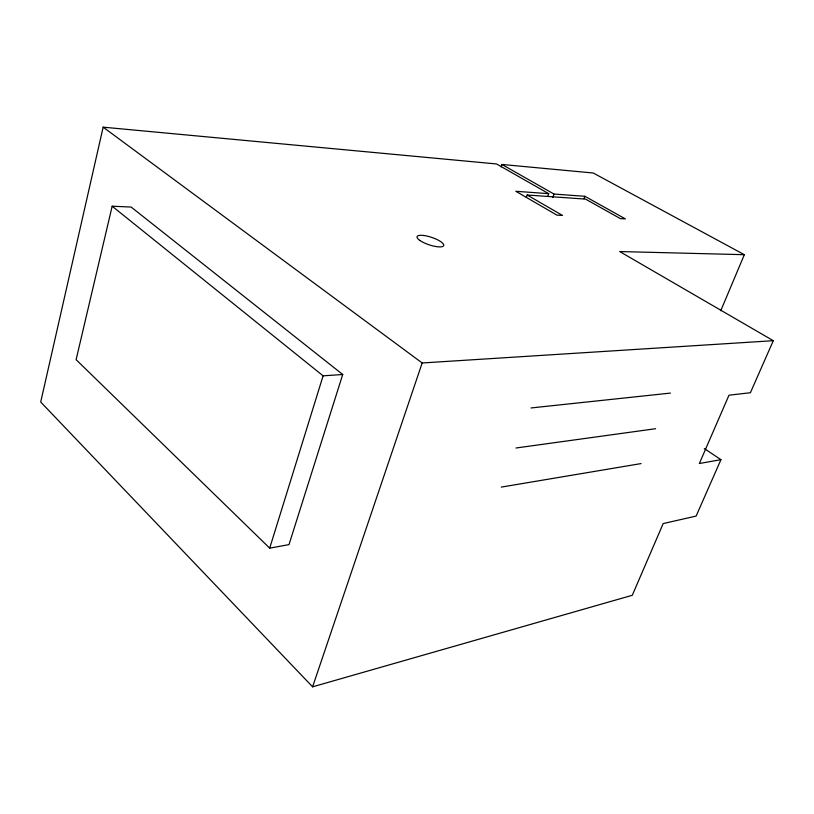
<?xml version="1.0" encoding="UTF-8"?>
<svg xmlns="http://www.w3.org/2000/svg" width="814" height="814" viewBox="0 0 814 814"><rect width="100%" height="100%" fill="white"/><g stroke="black" fill="none" stroke-linecap="round" stroke-linejoin="round"><path stroke-width="1.22" d="M547.873 196.052L548.717 193.671L496.55 163.96L103.154 127.167L40.7 402.024L312.607 686.833L632.295 595.278L663.186 523.575L696.123 516.076L720.939 459.676L704.314 448.575M112.169 206.196L76.109 359.676L269.699 548.158L289.001 544.617L342.714 374.501L131.146 207.061L112.169 206.196L323.107 375.834L342.714 374.501M269.699 548.158L323.107 375.834M312.607 686.833L422.171 362.973L773.3 340.69L750.396 392.735L728.998 395.187L699.348 463.512L720.939 459.676M501.088 166.839L501.902 164.459L593.243 173.006L744.342 254.69L720.746 310.755M526.343 197.405L527.187 195.014L585.531 199.104L620.4 218.62L625.376 218.895L584.9 196.296L554.029 194.058L501.902 164.459M552.757 197.609L554.029 194.058M584.025 198.677L584.9 196.296M501.282 487.098L641.106 463.583M515.974 448.005L655.606 428.713M531.023 407.956L670.431 393.091M744.342 254.69L619.688 251.546L773.3 340.69M548.717 193.671L515.842 191.29L556.949 215.14L562.505 215.445L527.187 195.014M103.154 127.167L422.171 362.973M419.851 240.425A14.062 3.938 18.5 0 0 442.826 246.439A14.062 3.938 18.5 0 0 428.51 236.436A14.062 3.938 18.5 0 0 419.851 240.425"/></g></svg>
